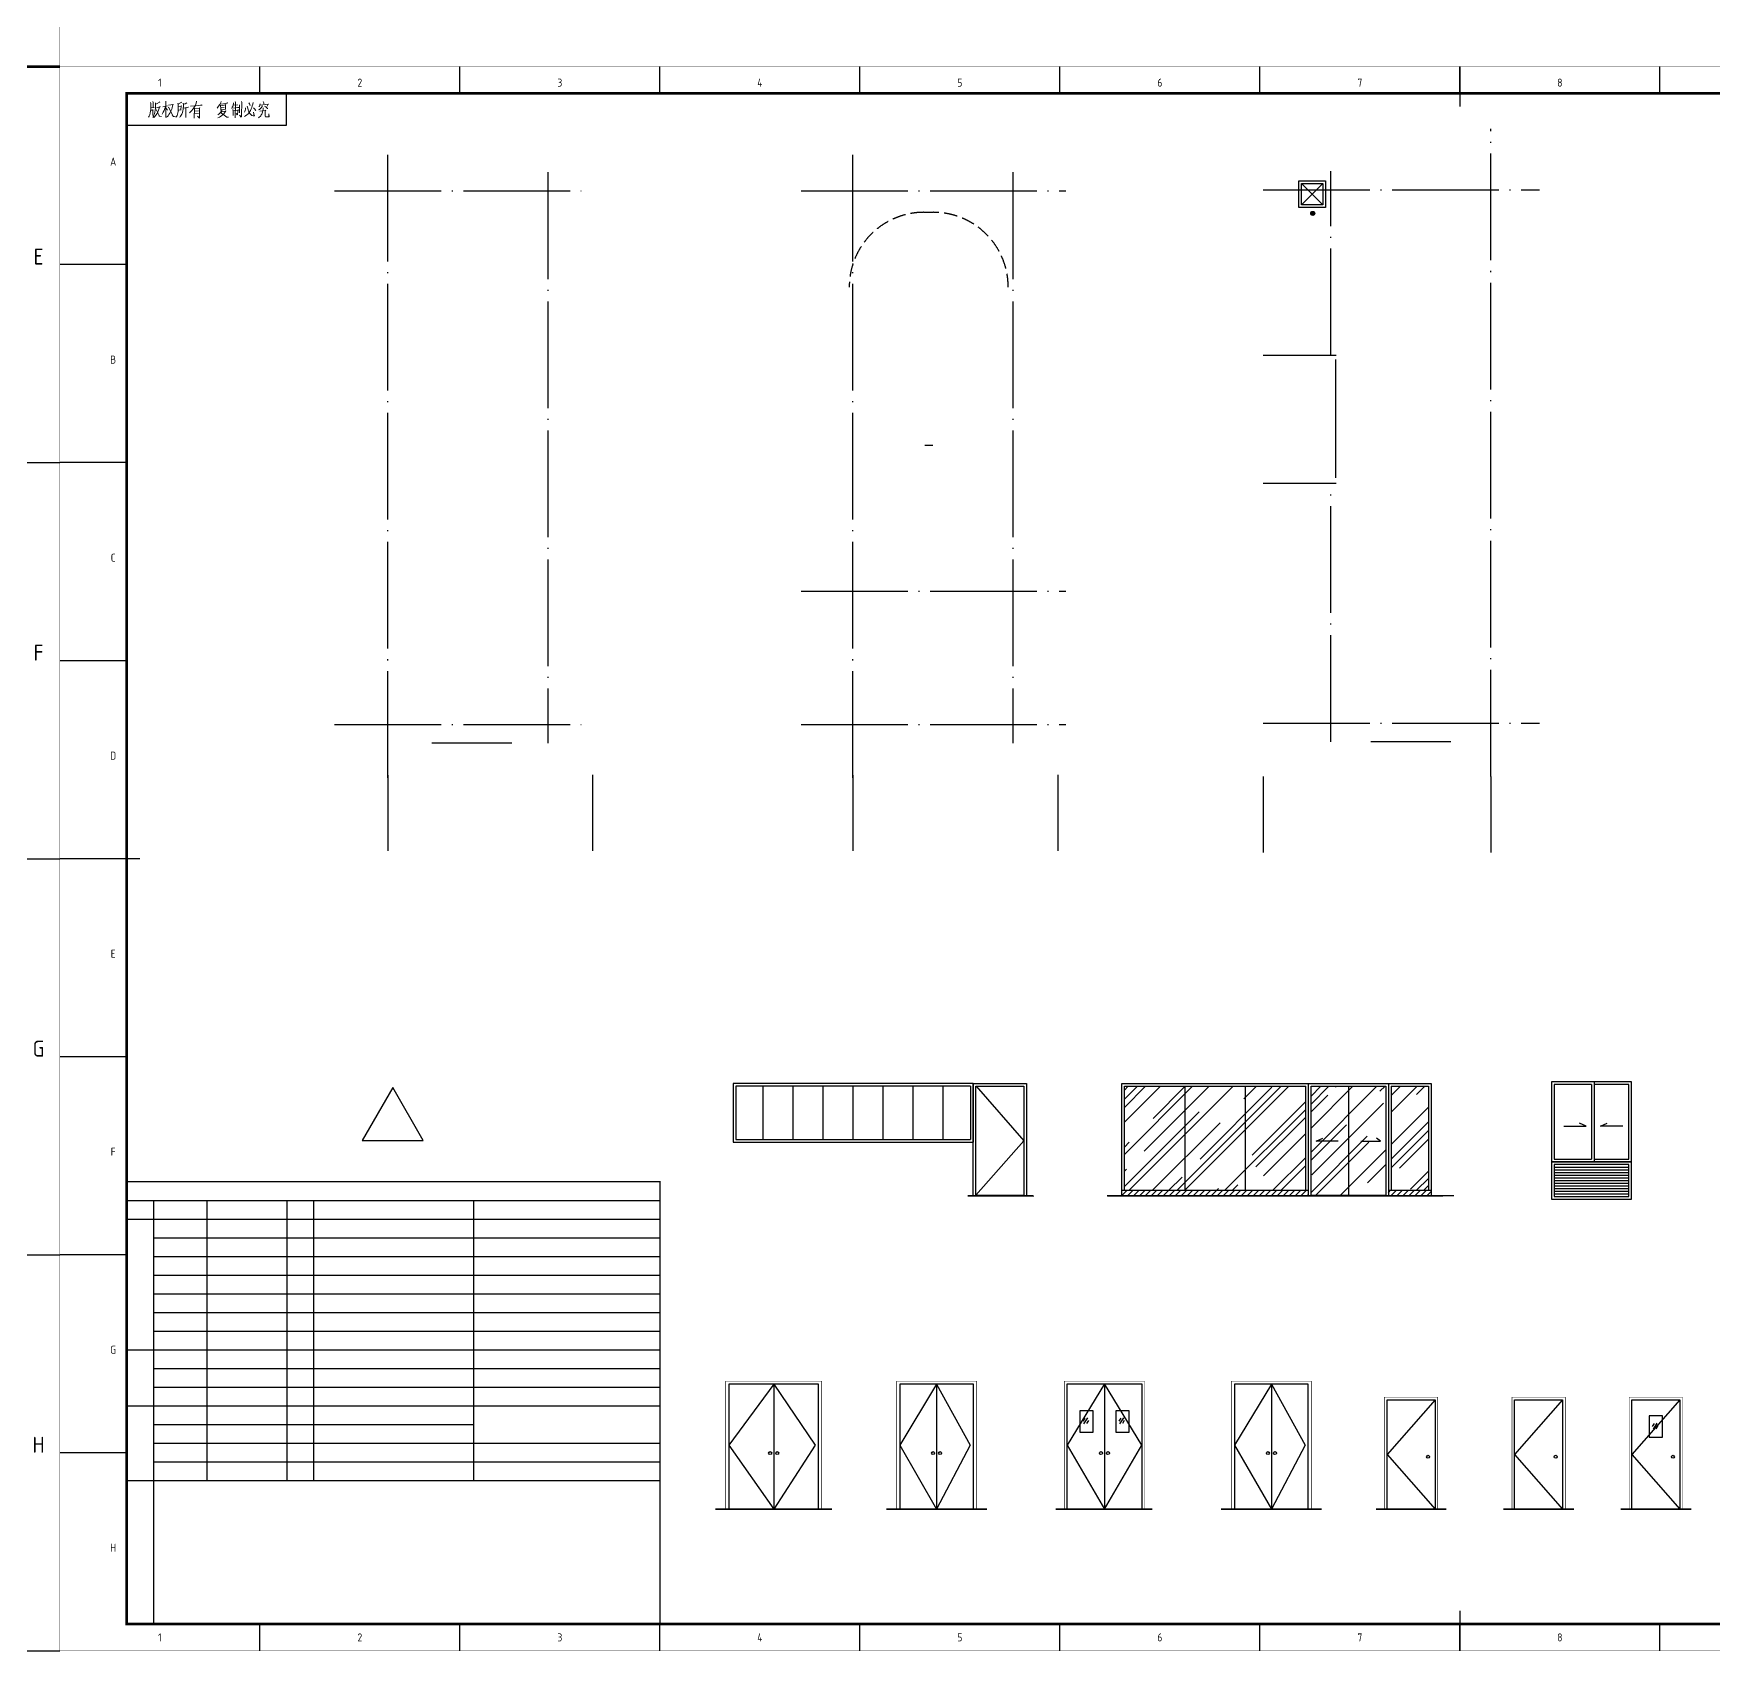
# Model space of a CAD drawing. Extents: x 93518 to 937116, y -359949 to 58022.
# Drawn here: x 852499 to 883995, y -188541 to -158210 of the extents above; entities that cross this region are included whole.
import ezdxf
from ezdxf.enums import TextEntityAlignment as Align

# ---------------------------------------------------------------- set-up
doc = ezdxf.new("R2010")
doc.units = 0
doc.header["$LTSCALE"] = 1000
doc.header["$MEASUREMENT"] = 0
doc.linetypes.add('DASH', pattern=[0.35, 0.25, -0.1])
doc.linetypes.add('DOTE', pattern=[2.42, 2, -0.2, 0.02, -0.2])
doc.layers.get('0').update_dxf_attribs({"linetype": 'CONTINUOUS'})
for name, color, linetype in [('AXIS', 3, 'CONTINUOUS'), ('DOTE', 8, 'DOTE'), ('D洞口', 2, 'CONTINUOUS'), ('E_WINDOW', 4, 'CONTINUOUS'), ('LATRINE', 6, 'CONTINUOUS'), ('PUB_TAB', 7, 'CONTINUOUS'), ('STAIR', 2, 'CONTINUOUS'), ('WALL', 7, 'CONTINUOUS'), ('water', 2, 'CONTINUOUS'), ('WINDOW', 4, 'CONTINUOUS'), ('门窗', 30, 'CONTINUOUS')]:
    doc.layers.add(name, color=color, linetype=linetype)
doc.styles.get("Standard").update_dxf_attribs({"font": 'GBENOR', "bigfont": 'GBCBIG'})

# ---------------------------------------------------------------- blocks, each defined once
blk = doc.blocks.new('GEDI_WK_A1')
at = {"color": 3}
for p, q in [((831, 297), (841, 297)), ((831, 222.75), (841, 222.75)), ((831, 148.5), (841, 148.5)), ((831, 74.25), (841, 74.25)), ((831, 0), (841, 0))]:
    blk.add_line(p, q, dxfattribs=at)
at = {"color": 3, "const_width": 0.1}
blk.add_lwpolyline([(0, 0), (841, 0), (841, 594), (0, 594)], close=True, dxfattribs=at)
at = {"color": 3, "const_width": 0.5}
blk.add_lwpolyline([(826, 297), (841, 297)], dxfattribs=at)
at = {"color": 3}
for s, p in [('E', (837, 259.88)), ('F', (837, 185.62)), ('G', (837, 111.38)), ('H', (837, 37.12))]:
    blk.add_text(s, height=3, dxfattribs=at).set_placement(p, align=Align.CENTER)
blk = doc.blocks.new('A$C429848E1')
at = {"layer": 'water'}
h = blk.add_hatch(dxfattribs=at)
h.set_pattern_fill('ANSI31', color=256, scale=20, style=0)
h.set_pattern_definition([(45, (-228444.69, -85757.866), (-22.4506403, 22.4506403), [])])
edge = h.paths.add_edge_path()
edge.add_arc((75, 75), 75, 0, 360)
blk.add_circle((75, 75), 75, dxfattribs=at)
blk = doc.blocks.new('GEDI_WK_A11')
at = {"color": 3}
for p, q in [((75, 584), (75, 594)), ((150, 584), (150, 594)), ((225, 584), (225, 594)), ((300, 584), (300, 594)), ((375, 584), (375, 594)), ((450, 584), (450, 594)), ((525, 584), (525, 594)), ((600, 584), (600, 594)), ((675, 584), (675, 594)), ((750, 584), (750, 594)), ((825, 584), (825, 594)), ((900, 584), (900, 594)), ((975, 584), (975, 594)), ((85, 572), (85, 584)), ((25, 572), (85, 572)), ((25, 519.75), (0, 519.75)), ((1040, 519.75), (1050, 519.75)), ((25, 445.5), (0, 445.5)), ((1040, 445.5), (1050, 445.5)), ((25, 371.25), (0, 371.25)), ((1040, 371.25), (1050, 371.25)), ((25, 297), (0, 297)), ((1040, 297), (1050, 297)), ((25, 222.75), (0, 222.75)), ((1040, 222.75), (1050, 222.75)), ((25, 148.5), (0, 148.5)), ((1040, 148.5), (1050, 148.5)), ((25, 74.25), (0, 74.25)), ((1040, 74.25), (1050, 74.25)), ((75, 0), (75, 10)), ((150, 0), (150, 10)), ((225, 0), (225, 10)), ((300, 0), (300, 10)), ((375, 0), (375, 10)), ((450, 0), (450, 10)), ((525, 0), (525, 10)), ((600, 0), (600, 10)), ((675, 0), (675, 10)), ((750, 0), (750, 10)), ((825, 0), (825, 10)), ((900, 0), (900, 10)), ((975, 0), (975, 10))]:
    blk.add_line(p, q, dxfattribs=at)
for points, const_width in [([(0, 0), (1050, 0), (1050, 594), (0, 594)], 0.1), ([(25, 10), (1040, 10), (1040, 584), (25, 584)], 1)]:
    blk.add_lwpolyline(points, close=True, dxfattribs=dict(at, const_width=const_width))
for points in [[(525, 579, 0.5, 0.5, 0), (525, 594, 0.5, 0.5, 0)], [(30, 297, 0.5, 0.5, 0), (0, 297, 0.5, 0.5, 0)], [(1035, 297, 0.5, 0.5, 0), (1050, 297, 0.5, 0.5, 0)], [(525, 0, 0.5, 0.5, 0), (525, 15, 0.5, 0.5, 0)]]:
    blk.add_lwpolyline(points, format="xyseb", dxfattribs=at)
for s, p in [('1', (37.5, 588)), ('2', (112.5, 588)), ('3', (187.5, 588)), ('4', (262.5, 588)), ('5', (337.5, 588)), ('6', (412.5, 588)), ('7', (487.5, 588)), ('8', (562.5, 588)), ('9', (637.5, 588)), ('10', (712.5, 588)), ('11', (787.5, 588)), ('12', (862.5, 588)), ('13', (937.5, 588)), ('14', (1012.5, 588)), ('1', (37.5, 5)), ('2', (112.5, 5)), ('3', (187.5, 5)), ('4', (262.5, 5)), ('5', (337.5, 5)), ('6', (412.5, 5)), ('7', (487.5, 5)), ('8', (562.5, 5)), ('9', (637.5, 5)), ('10', (712.5, 5)), ('11', (787.5, 5)), ('12', (862.5, 5)), ('13', (937.5, 5)), ('14', (1012.5, 5))]:
    blk.add_text(s, height=3, dxfattribs=at).set_placement(p, align=Align.MIDDLE)
for s, p in [('A', (20, 556.88)), ('A', (1046, 556.88)), ('B', (20, 482.62)), ('B', (1046, 482.62)), ('C', (20, 408.38)), ('C', (1046, 408.38)), ('D', (20, 334.12)), ('D', (1046, 334.12)), ('E', (20, 259.88)), ('E', (1046, 259.88)), ('F', (20, 185.62)), ('F', (1046, 185.62)), ('G', (20, 111.38)), ('G', (1046, 111.38)), ('H', (20, 37.12)), ('H', (1046, 37.12))]:
    blk.add_text(s, height=3, dxfattribs=at).set_placement(p, align=Align.CENTER)
blk = doc.blocks.new('GEDI_Copyright_2012')
at = {"color": 7, "lineweight": 0}
for points in [[(8.99, -3.43), (9.11, -3.83), (9.11, -5.03), (9.11, -5.93), (9.03, -6.73), (8.9, -7.33), (8.73, -8.03), (8.48, -8.53), (8.22, -8.93)], [(9.11, -6.38), (10.01, -6.28), (9.92, -6.13), (9.92, -8.38), (9.88, -8.08), (9.88, -7.68)], [(9.16, -5.48), (10.39, -5.28)], [(10.81, -3.53), (10.9, -4.03), (10.9, -4.68), (10.81, -5.53), (10.73, -6.33), (10.6, -7.03), (10.47, -7.68), (10.3, -8.23), (10.09, -8.72), (9.84, -9.08)], [(9.88, -3.13), (9.96, -3.43), (9.96, -5.33)], [(11.2, -5.43), (12.56, -5.08), (12.47, -4.93), (12.26, -5.58), (12, -6.38), (11.75, -6.98), (11.45, -7.63), (11.03, -8.23), (10.6, -8.68), (10.26, -9.03)], [(12.43, -3.23), (12.34, -3.38), (11.53, -3.88), (10.98, -4.13)], [(11.15, -6.08), (12.34, -8.63), (13.15, -8.68), (12.38, -8.58), (12.17, -8.28)], [(14.72, -4.88), (14.42, -5.73), (14.08, -6.43), (13.74, -7.13), (13.45, -7.63), (13.36, -7.78)], [(13.62, -5.08), (15.4, -4.68)], [(14.64, -3.13), (14.81, -3.38), (14.76, -3.33), (14.72, -9.13), (14.68, -8.72), (14.72, -8.13)], [(14.72, -5.63), (15.27, -6.03), (15.4, -6.33)], [(15.7, -4.48), (17.52, -4.18), (17.44, -4.03), (17.27, -4.68), (17.1, -5.43), (16.93, -5.93), (16.76, -6.43), (16.55, -6.93), (16.21, -7.48), (15.91, -7.98), (15.61, -8.43), (15.32, -8.72), (15.02, -8.98)], [(15.61, -5.23), (15.87, -5.28), (17.44, -8.72), (18.2, -8.83), (17.44, -8.63), (17.14, -8.08)], [(20.67, -3.38), (20.5, -3.48), (19.35, -4.13), (19.27, -3.73), (19.4, -4.13), (19.4, -5.43), (19.35, -6.23), (19.31, -6.78), (19.22, -7.33), (19.1, -7.83), (18.93, -8.33), (18.72, -8.68), (18.54, -8.98)], [(19.48, -6.38), (19.56, -6.33), (20.54, -6.18), (20.41, -6.23), (20.54, -4.68), (20.63, -4.88), (19.44, -5.13)], [(22.67, -3.58), (21.99, -3.98), (21.35, -4.13), (21.26, -3.73), (21.35, -4.33), (21.31, -4.93), (21.26, -5.58), (21.22, -6.13), (21.13, -6.63), (21.05, -7.18), (20.92, -7.58), (20.71, -7.88), (20.5, -8.23), (20.28, -8.53), (20.07, -8.78), (19.86, -8.98)], [(21.31, -5.53), (23.22, -5.23), (23.09, -5.18), (22.88, -5.28)], [(22.28, -5.43), (22.28, -9.13), (22.24, -8.88), (22.28, -8.48)], [(26.28, -2.98), (26.28, -3.23), (26.02, -4.08), (25.76, -4.68), (25.51, -5.08), (25.04, -5.83), (24.36, -6.63), (23.9, -7.13), (23.6, -7.38)], [(23.98, -4.83), (28.4, -4.43), (28.14, -4.33)], [(25.34, -5.53), (25.43, -5.73), (25.38, -9.03), (25.38, -9.33), (25.34, -9.03), (25.38, -8.68)], [(25.43, -5.73), (27.38, -5.53), (27.38, -5.43), (27.47, -5.53), (27.38, -5.58), (27.38, -9.08), (27.34, -9.28), (26.66, -8.63), (27.34, -9.18)], [(28.14, -4.33), (27.8, -4.48)], [(35.45, -3.03), (35.49, -3.23), (34.98, -4.18), (34.52, -4.83), (34.26, -5.23), (34.05, -5.53)], [(35.11, -4.08), (36.34, -3.93), (37.87, -3.68), (37.75, -3.63), (37.49, -3.73)], [(35.24, -4.43), (35.28, -4.73), (35.32, -5.58), (35.32, -6.38), (35.28, -6.23), (37.19, -5.93), (37.07, -5.93), (37.15, -4.23), (37.28, -4.38), (35.28, -4.68)], [(36.64, -5.28), (35.36, -5.48)], [(39.27, -5.63), (42.08, -5.33), (42.03, -5.33), (41.87, -5.28), (41.65, -5.38)], [(40.12, -3.58), (40.16, -3.88), (39.83, -4.93), (39.66, -5.23)], [(39.87, -6.13), (39.95, -6.68), (39.95, -6.78), (40, -8.28), (39.95, -7.98), (40, -7.73)], [(40, -6.58), (41.95, -6.28), (41.82, -6.13), (41.74, -6.53), (41.69, -7.18), (41.61, -7.63), (41.57, -7.93), (41.44, -8.08), (41.06, -7.58), (41.48, -8.03)], [(40.12, -4.48), (41.74, -4.33)], [(40.8, -3.03), (40.84, -3.28), (40.8, -9.23), (40.72, -8.88), (40.8, -8.53)], [(42.33, -4.33), (42.42, -4.58), (42.42, -7.33), (42.33, -6.83), (42.37, -6.53)], [(43.1, -3.13), (43.18, -3.43), (43.14, -8.23), (43.14, -8.53), (43.1, -8.78), (43.05, -8.88), (42.97, -8.98), (42.37, -8.23), (43.05, -8.88)], [(47.43, -3.48), (47.39, -4.03), (47.17, -4.73), (47, -5.28), (46.71, -5.88), (46.45, -6.48), (46.2, -6.88), (45.86, -7.38), (45.47, -7.78), (45.09, -8.13), (44.67, -8.48), (44.24, -8.72)], [(44.67, -5.43), (44.63, -5.93), (44.5, -6.48), (44.37, -6.83), (44.24, -7.03)], [(45.26, -4.88), (45.43, -5.63), (45.56, -6.18), (45.77, -6.68), (45.99, -7.23), (46.24, -7.63), (46.58, -7.93), (47.05, -8.28), (47.51, -8.43), (47.81, -8.48), (47.94, -8.48), (47.73, -7.78), (47.64, -7.13), (47.81, -8.48)], [(45.82, -3.53), (46.07, -3.93), (46.24, -4.28), (46.32, -4.48), (46.32, -4.63)], [(47.64, -5.43), (48.07, -5.93), (48.36, -6.28), (48.49, -6.58)], [(51.21, -5.48), (51.21, -5.83), (51.08, -6.58), (50.95, -7.03), (50.83, -7.43), (50.7, -7.78), (50.53, -8.13), (50.32, -8.43), (50.06, -8.68), (49.77, -8.93), (49.43, -9.18)], [(50.91, -4.68), (50.83, -4.98), (50.44, -5.43), (50.06, -5.83), (49.81, -6.03), (49.55, -6.23)], [(50.06, -3.98), (50.02, -4.33), (49.94, -4.58), (49.85, -4.83), (49.77, -4.98), (49.68, -5.03), (50.02, -4.43), (53.29, -4.13), (53.16, -4.03), (52.78, -4.83)], [(49.98, -6.68), (52.19, -6.43), (52.06, -6.28), (52.02, -6.58), (51.93, -8.18), (51.97, -8.63), (52.06, -8.78), (52.19, -8.88), (52.4, -8.88), (52.61, -8.88), (53.21, -8.88), (53.42, -8.78), (53.46, -8.72), (53.42, -7.68), (53.42, -8.78)], [(51.21, -3.03), (51.47, -3.58), (51.55, -3.93)], [(51.76, -4.78), (52.27, -5.13), (52.65, -5.43), (52.83, -5.68), (52.91, -5.88)], [(26.96, -6.58), (25.47, -6.73)], [(25.47, -7.68), (26.96, -7.53)], [(35.71, -6.38), (35.71, -6.53), (34.98, -7.43), (34.56, -7.78), (34.26, -8.03)], [(35.62, -6.88), (35.75, -6.98), (37.28, -6.68), (37.23, -6.53), (36.77, -7.33), (36.47, -7.68), (36.17, -7.98), (35.71, -8.38), (35.28, -8.72), (34.81, -8.98), (34.26, -9.23)], [(35.54, -7.38), (35.62, -7.43), (37.57, -8.98), (38.3, -8.93), (37.57, -8.93), (37.32, -8.78)]]:
    blk.add_lwpolyline(points, dxfattribs=at)
blk = doc.blocks.new('A$C04077A59')
at = {"layer": 'D洞口', "color": 6}
blk.add_lwpolyline([(573, 993), (0, 0), (1146, 0)], close=True, dxfattribs=at)

msp = doc.modelspace()

# ---------------------------------------------------------------- hatches: boundary and pattern name
h = msp.add_hatch()
h.set_pattern_fill('AR-RROOF', color=251, scale=500, angle=45, style=0)
h.set_pattern_definition([(45, (872951.04, -179986), (538.815, 1436.84), [9525, -1270, 3175, -635]), (45, (873323.7, -179164.3), (-1046.2, 148.17), [1905, -209.55, 3810, -476.25]), (45, (872793.9, -179379.83), (2034.028, 2635.705), [5080, -889, 2540, -635])])
h.paths.add_polyline_path([(878651, -177946), (877951, -177946), (877951, -179896), (878651, -179896)])
h.paths.add_polyline_path([(876351, -177946), (875224.4, -177946), (875224.4, -179896), (876351, -179896)])
h.paths.add_polyline_path([(875224.4, -177946), (874087.8, -177946), (874087.8, -179896), (875224.4, -179896)])
h.paths.add_polyline_path([(874087.8, -177946), (872951, -177946), (872951, -179896), (874087.8, -179896)])
h.paths.add_polyline_path([(877851, -179986), (877851, -177946), (877151, -177946), (877151, -179986)])
h.paths.add_polyline_path([(876451, -177946), (876451, -179986), (877151, -179986), (877151, -177946)])
h = msp.add_hatch()
h.set_pattern_fill('_USER', color=251, scale=50, style=0, pattern_type=0)
h.set_pattern_definition([(0, (881009.04, -179713.317), (0, 50), [])])
h.paths.add_polyline_path([(881009, -179413.3), (881009, -180013.3), (882409, -180013.3), (882409, -179413.3)])
h = msp.add_hatch()
h.set_pattern_fill('ANSI31', color=8, scale=50, style=0)
h.set_pattern_definition([(45, (872901.04, -179996), (-56.1266, 56.1266), [])])
h.paths.add_polyline_path([(877901, -179896), (877901, -179996), (878701, -179996), (878701, -179896)])
h.paths.add_polyline_path([(876401, -179996), (876401, -179896), (872901, -179896), (872901, -179996), (874452.5, -179996), (874464, -179958.9, -1), (874470, -179939.8, -1), (874464, -179958.9), (874452.5, -179996)])

# ---------------------------------------------------------------- linework, layer by layer
at = {"color": 6}
for p, q in [((876274, -161020), (876674, -161420)), ((876274, -161420), (876674, -161020))]:
    msp.add_line(p, q, dxfattribs=at)
at = {"color": 4}
for p, q in [((866181.1, -178946), (866181.1, -177946)), ((866743.6, -178946), (866743.6, -177946)), ((867306.1, -178946), (867306.1, -177946)), ((867868.6, -178946), (867868.6, -177946)), ((868431.1, -178946), (868431.1, -177946)), ((868993.6, -178946), (868993.6, -177946)), ((869556.1, -178946), (869556.1, -177946)), ((870068.6, -177946), (870068.6, -178946)), ((870118.6, -177896), (870118.6, -178996)), ((870118.6, -178946), (870118.6, -177946)), ((872901, -179896), (876401, -179896)), ((877901, -179896), (878701, -179896))]:
    msp.add_line(p, q, dxfattribs=at)
at = {"color": 3}
for p, q in [((877151, -177946), (877151, -179986)), ((870168.6, -179986), (871068.6, -179986)), ((876451, -179986), (877851, -179986))]:
    msp.add_line(p, q, dxfattribs=at)
for p, q in [((872207.1, -184167.4), (872171.1, -184224.9)), ((872257.5, -184162.6), (872185.5, -184277.7)), ((872275.3, -184210), (872239.3, -184267.6)), ((872881.4, -184167.4), (872845.4, -184224.9)), ((872931.8, -184162.6), (872859.8, -184277.7)), ((872949.6, -184210), (872913.6, -184267.6)), ((882884.4, -184266), (882848.4, -184323.6)), ((882934.8, -184261.2), (882862.8, -184376.4)), ((882952.6, -184308.6), (882916.6, -184366.2))]:
    msp.add_line(p, q)
at = {"color": 6}
for points in [[(876224, -160970), (876724, -160970), (876724, -161470), (876224, -161470)], [(876274, -161020), (876674, -161020), (876674, -161420), (876274, -161420)]]:
    msp.add_lwpolyline(points, close=True, dxfattribs=at)
at = {"color": 8, "linetype": 'DASH'}
msp.add_lwpolyline([(867792.3, -162960.7, -0.4142136), (869192.3, -161560.7), (869372.3, -161560.7, -0.4142136), (870772.3, -162960.7)], format="xyb", dxfattribs=at)
at = {"color": 4}
for points in [[(870118.6, -177896), (865618.6, -177896), (865618.6, -178996), (870118.6, -178996)], [(870068.6, -177946), (865668.6, -177946), (865668.6, -178946)], [(870118.6, -179996), (870118.6, -177896), (871118.6, -177896), (871118.6, -179996)], [(872901, -179996), (872901, -177896), (878701, -177896), (878701, -179996)], [(872951, -179896), (872951, -177946), (876351, -177946)], [(876351, -179896), (876351, -177946)], [(876401, -179996), (876401, -177896), (877901, -177896), (877901, -179996)], [(876451, -177946), (877851, -177946)], [(877951, -177946), (878651, -177946), (878651, -179896)], [(877951, -177946), (877951, -179896)], [(865668.6, -178946), (870068.6, -178946)]]:
    msp.add_lwpolyline(points, dxfattribs=at)
at = {"color": 3}
for points in [[(870168.6, -179996), (870168.6, -177946), (871068.6, -177946), (871068.6, -179996)], [(876451, -179996), (876451, -177946), (877851, -177946), (877851, -179996)]]:
    msp.add_lwpolyline(points, dxfattribs=at)
for points, const_width in [([(870013.6, -180006), (871253.4, -180006)], 20), ([(872628.5, -180006), (878925.6, -180006)], 20), ([(865280.8, -185873.6), (867470.1, -185873.6)], 30), ([(868485.8, -185873.6), (870375.2, -185873.6)], 30), ([(871665.2, -185873.6), (873477, -185873.6)], 30), ([(874763.5, -185873.6), (876652.8, -185873.6)], 30), ([(877666.9, -185873.6), (878989.7, -185873.6)], 30), ([(880058.6, -185873.6), (881381.4, -185873.6)], 30), ([(882256.3, -185873.6), (883579.1, -185873.6)], 30)]:
    msp.add_lwpolyline(points, dxfattribs=dict(const_width=const_width))
for points in [[(870013.6, -179996), (871242.2, -179996)], [(872628.5, -179996), (879126.9, -179996)]]:
    msp.add_lwpolyline(points)
at = {"layer": 'AXIS'}
for p, q in [((859140.9, -172110.8), (859140.9, -173534.2)), ((862979.8, -172108.2), (862979.8, -173531.6)), ((867862.3, -172110.8), (867862.3, -173534.2)), ((871701.2, -172108.2), (871701.2, -173531.6)), ((875550.3, -172137.5), (875550.3, -173560.9)), ((879824, -172140), (879824, -173563.4))]:
    msp.add_line(p, q, dxfattribs=at)
at = {"layer": 'DOTE'}
for p, q in [((879824, -172140), (879824, -159995.4)), ((859140.9, -172160.7), (859140.9, -160356)), ((867862.3, -172160.7), (867862.3, -160356)), ((862140.9, -160810.7), (862140.9, -171510.7)), ((870862.3, -160810.7), (870862.3, -171510.7)), ((876824, -164240), (876824, -160790)), ((858140.9, -161160.7), (862768.4, -161160.7)), ((866887.8, -161160.7), (871855.3, -161160.7)), ((875550.3, -161140), (880736.4, -161140)), ((875550.3, -164240), (876924, -164240)), ((875550.3, -166640), (876924, -166640)), ((876824, -171490), (876824, -166740)), ((866887.8, -168660.7), (871855.3, -168660.7)), ((858140.9, -171160.7), (862768.4, -171160.7)), ((866887.8, -171160.7), (871855.3, -171160.7)), ((875550.3, -171140), (880736.4, -171140))]:
    msp.add_line(p, q, dxfattribs=at)
at = {"layer": 'E_WINDOW'}
for p, q in [((871877, -183523.6), (873277, -183523.6)), ((871877, -185873.6), (871877, -183523.6)), ((872577, -183523.6), (872577, -185873.6)), ((873277, -183523.6), (873277, -185873.6)), ((877876, -183823.6), (878776, -183823.6)), ((877876, -185873.6), (877876, -183823.6)), ((878776, -183823.6), (878776, -185873.6)), ((880267.7, -183823.6), (881167.7, -183823.6)), ((880267.7, -185873.6), (880267.7, -183823.6)), ((881167.7, -183823.6), (881167.7, -185873.6)), ((882465.3, -183823.6), (883365.3, -183823.6)), ((882465.3, -185873.6), (882465.3, -183823.6)), ((883365.3, -183823.6), (883365.3, -185873.6))]:
    msp.add_line(p, q, dxfattribs=at)
at = {"layer": 'E_WINDOW', "const_width": 10}
for points in [[(865475.3, -185873.6), (867275.3, -185873.6), (867275.3, -183473.6), (865475.3, -183473.6)], [(868680.3, -185873.6), (870180.3, -185873.6), (870180.3, -183473.6), (868680.3, -183473.6)], [(874958, -185873.6), (876458, -185873.6), (876458, -183473.6), (874958, -183473.6)]]:
    msp.add_lwpolyline(points, close=True, dxfattribs=at)
for points in [[(871827, -183473.6), (873327, -183473.6)], [(871827, -185873.6), (871827, -183473.6)], [(873327, -183473.6), (873327, -185873.6)], [(877826, -183773.6), (878826, -183773.6)], [(877826, -185873.6), (877826, -183773.6)], [(878826, -183773.6), (878826, -185873.6)], [(880217.7, -183773.6), (881217.7, -183773.6)], [(880217.7, -185873.6), (880217.7, -183773.6)], [(881217.7, -183773.6), (881217.7, -185873.6)], [(882415.3, -183773.6), (883415.3, -183773.6)], [(882415.3, -185873.6), (882415.3, -183773.6)], [(883415.3, -183773.6), (883415.3, -185873.6)]]:
    msp.add_lwpolyline(points, dxfattribs=at)
at = {"layer": 'E_WINDOW'}
for centre in [(866309.6, -184823.6), (866441.1, -184823.6), (869364.7, -184823.6), (869496.1, -184823.6), (872511.3, -184823.6), (872642.7, -184823.6), (875642.3, -184823.6), (875773.8, -184823.6), (878646.3, -184892.1), (881038, -184892.1), (883235.7, -184892.1)]:
    msp.add_circle(centre, 28.4, dxfattribs=at)
at = {"layer": 'LATRINE'}
for points in [[(872114.8, -184428.1), (872364.8, -184428.1), (872364.8, -184028.1), (872114.8, -184028.1)], [(872789.1, -184428.1), (873039.1, -184428.1), (873039.1, -184028.1), (872789.1, -184028.1)], [(882792.1, -184526.8), (883042.1, -184526.8), (883042.1, -184126.8), (882792.1, -184126.8)]]:
    msp.add_lwpolyline(points, close=True, dxfattribs=at)
at = {"layer": 'PUB_TAB', "color": 4, "const_width": 25}
msp.add_lwpolyline([(854246.3, -188028.9), (864241.4, -188028.9), (864241.4, -179735.1), (854246.3, -179735.1)], close=True, dxfattribs=at)
at = {"layer": 'PUB_TAB', "color": 4}
for points in [[(854246.3, -180085.1), (864241.4, -180085.1)], [(854746.3, -180085.1), (854746.3, -188028.9)], [(855746.3, -180085.1), (855746.3, -185335.1)], [(857246.3, -180085.1), (857246.3, -185335.1)], [(857746.3, -180085.1), (857746.3, -185335.1)], [(860746.3, -180085.1), (860746.3, -185335.1)], [(854246.3, -180435.1), (864241.4, -180435.1)], [(854746.3, -180785.1), (864241.4, -180785.1)], [(854746.3, -181135.1), (864241.4, -181135.1)], [(854746.3, -181485.1), (864241.4, -181485.1)], [(854746.3, -181835.1), (864241.4, -181835.1)], [(854746.3, -182185.1), (864241.4, -182185.1)], [(854746.3, -182535.1), (864241.4, -182535.1)], [(854246.3, -182885.1), (864241.4, -182885.1)], [(854746.3, -183235.1), (864241.4, -183235.1)], [(854746.3, -183585.1), (864241.4, -183585.1)], [(854246.3, -183935.1), (864241.4, -183935.1)], [(854746.3, -184285.1), (860746.3, -184285.1)], [(854746.3, -184635.1), (864241.4, -184635.1)], [(854746.3, -184985.1), (864241.4, -184985.1)], [(854246.3, -185335.1), (864241.4, -185335.1)]]:
    msp.add_lwpolyline(points, dxfattribs=at)
at = {"layer": 'STAIR'}
msp.add_line((869357.3, -165930.7), (869207.3, -165930.7), dxfattribs=at)
at = {"layer": 'WALL', "color": 8}
for p, q in [((874087.8, -179896), (874087.8, -177946)), ((875224.4, -179896), (875224.4, -177946)), ((881193.5, -178693.2), (881607.3, -178693.2)), ((881607.3, -178693.2), (881482.7, -178635.4)), ((881880.8, -178693.2), (882005.4, -178635.4)), ((882294.6, -178693.2), (881880.8, -178693.2)), ((876545.3, -178974.6), (876669.9, -178916.7)), ((876959.1, -178974.6), (876545.3, -178974.6)), ((877386.6, -178974.6), (877750.5, -178974.6)), ((877750.5, -178974.6), (877675.9, -178916.7)), ((866375.3, -183533.6), (865535.3, -184673.6)), ((866375.3, -183533.6), (867155.3, -184673.6)), ((869430.3, -183533.6), (868740.3, -184673.6)), ((869430.3, -183533.6), (870060.3, -184673.6)), ((872577, -183523.6), (871877, -184673.6)), ((873277, -184673.6), (872577, -183523.6)), ((875708, -183533.6), (875018, -184673.6)), ((875708, -183533.6), (876338, -184673.6)), ((878776, -183823.6), (877876, -184848.6)), ((881167.7, -183823.6), (880267.7, -184848.6)), ((883365.3, -183823.6), (882465.3, -184848.6)), ((865535.3, -184673.6), (866375.5, -185873.6)), ((867155.3, -184673.6), (866375.5, -185873.6)), ((868740.3, -184673.6), (869430.5, -185873.6)), ((870060.3, -184673.6), (869430.5, -185873.6)), ((871877, -184673.6), (872577, -185873.6)), ((872577, -185873.6), (873277, -184673.6)), ((875018, -184673.6), (875708.2, -185873.6)), ((876338, -184673.6), (875708.2, -185873.6)), ((877876, -184848.6), (878776, -185873.6)), ((880267.7, -184848.6), (881167.7, -185873.6)), ((882465.3, -184848.6), (883365.3, -185873.6))]:
    msp.add_line(p, q, dxfattribs=at)
msp.add_lwpolyline([(870172.8, -177946), (871068.6, -178971), (870168.6, -179986)], dxfattribs=at)
at = {"layer": 'WINDOW'}
for p, q in [((876914, -166540), (876914, -164320)), ((861465.9, -171510.7), (859965.9, -171510.7)), ((879074, -171490), (877574, -171490)), ((881709, -177913.3), (881709, -179313.3)), ((881759, -177863.3), (881759, -179363.3))]:
    msp.add_line(p, q, dxfattribs=at)
for points in [[(880959, -179363.3), (882459, -179363.3), (882459, -177863.3), (880959, -177863.3)], [(881009, -179413.3), (881009, -180013.3), (882409, -180013.3), (882409, -179413.3)]]:
    msp.add_lwpolyline(points, close=True, dxfattribs=at)
for points in [[(881709, -177913.3), (881009, -177913.3), (881009, -179313.3), (881709, -179313.3)], [(881759, -179313.3), (882409, -179313.3), (882409, -177913.3), (881759, -177913.3)], [(880959, -179363.3), (880959, -180063.3), (882459, -180063.3), (882459, -179363.3), (880959, -179363.3)]]:
    msp.add_lwpolyline(points, dxfattribs=at)
at = {"layer": '门窗', "color": 4}
for p, q in [((866375.3, -183533.6), (866375.5, -185873.6)), ((869430.3, -183533.6), (869430.5, -185873.6)), ((875708, -183533.6), (875708.2, -185873.6))]:
    msp.add_line(p, q, dxfattribs=at)
for points in [[(866375.3, -183533.6), (865535.3, -183533.6), (865535.3, -185873.6), (865535.3, -185873.6)], [(867215.3, -185873.6), (867215.3, -185873.6), (867215.3, -183533.6), (865535.3, -183533.6)], [(869430.3, -183533.6), (868740.3, -183533.6), (868740.3, -185873.6), (868740.3, -185873.6)], [(870120.3, -185873.6), (870120.3, -185873.6), (870120.3, -183533.6), (868740.3, -183533.6)], [(875708, -183533.6), (875018, -183533.6), (875018, -185873.6), (875018, -185873.6)], [(876398, -185873.6), (876398, -185873.6), (876398, -183533.6), (875018, -183533.6)]]:
    msp.add_lwpolyline(points, dxfattribs=at)

# ---------------------------------------------------------------- block references
for name, p, xscale, yscale, zscale in [('GEDI_WK_A1', (768891.4, -188528.9), 100, 100, 100), ('GEDI_WK_A11', (852991.4, -188528.9), 50, 50, 50), ('GEDI_Copyright_2012', (854241.4, -159328.9), 50, 50, 50)]:
    msp.add_blockref(name, p, dxfattribs=dict(xscale=xscale, yscale=yscale, zscale=zscale))
at = {"layer": 'D洞口'}
msp.add_blockref('A$C04077A59', (858659.8, -178961.5), dxfattribs=at)
at = {"layer": 'water', "xscale": 0.5, "yscale": 0.5, "zscale": 0.5}
msp.add_blockref('A$C429848E1', (876445.2, -161617.7), dxfattribs=at)

doc.saveas('drawing.dxf')
